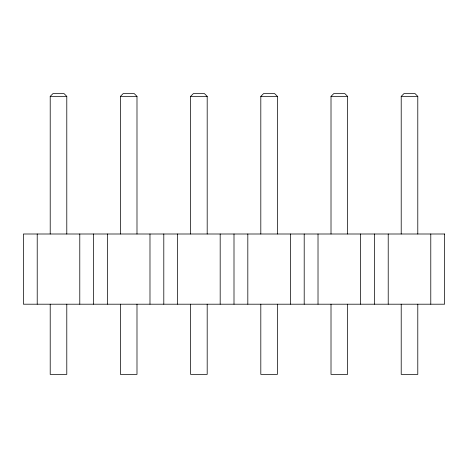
<?xml version="1.0" encoding="UTF-8"?>
<svg xmlns="http://www.w3.org/2000/svg" width="468" height="468" viewBox="0 0 468 468"><rect width="100%" height="100%" fill="white"/><g stroke="black" fill="none" stroke-linecap="round" stroke-linejoin="round"><path stroke-width="0.7" d="M50.211 234L50.211 96.361L52.972 93.6L64.028 93.6L66.789 96.361L66.789 234M120.411 234L120.411 96.361L123.172 93.6L134.228 93.6L136.989 96.361L136.989 234M190.611 234L190.611 96.361L193.372 93.6L204.428 93.6L207.189 96.361L207.189 234M260.811 234L260.811 96.361L263.572 93.6L274.628 93.6L277.389 96.361L277.389 234M331.011 234L331.011 96.361L333.772 93.6L344.828 93.6L347.589 96.361L347.589 234M401.211 234L401.211 96.361L403.972 93.6L415.028 93.6L417.789 96.361L417.789 234M50.211 96.361L66.789 96.361M120.411 96.361L136.989 96.361M190.611 96.361L207.189 96.361M260.811 96.361L277.389 96.361M331.011 96.361L347.589 96.361M401.211 96.361L417.789 96.361M430.782 234L430.782 304.2M417.789 304.2L417.789 374.4L401.211 374.4L401.211 304.2M388.218 234L388.218 304.2M374.4 234L374.4 304.2M360.582 234L360.582 304.2M347.589 304.2L347.589 374.4L331.011 374.4L331.011 304.2M318.018 234L318.018 304.2M304.2 234L304.2 304.2M290.382 234L290.382 304.2M277.389 304.2L277.389 374.4L260.811 374.4L260.811 304.2M247.818 234L247.818 304.2M234 234L234 304.2M220.182 234L220.182 304.2M207.189 304.2L207.189 374.4L190.611 374.4L190.611 304.2M177.618 234L177.618 304.2M163.8 234L163.8 304.2M149.982 234L149.982 304.2M136.989 304.2L136.989 374.4L120.411 374.4L120.411 304.2M107.418 234L107.418 304.2M93.6 234L93.6 304.2M79.782 234L79.782 304.2M66.789 304.2L66.789 374.4L50.211 374.4L50.211 304.2M37.218 234L37.218 304.2M444.6 234L23.4 234L23.4 304.2L444.6 304.2L444.6 234"/></g></svg>
